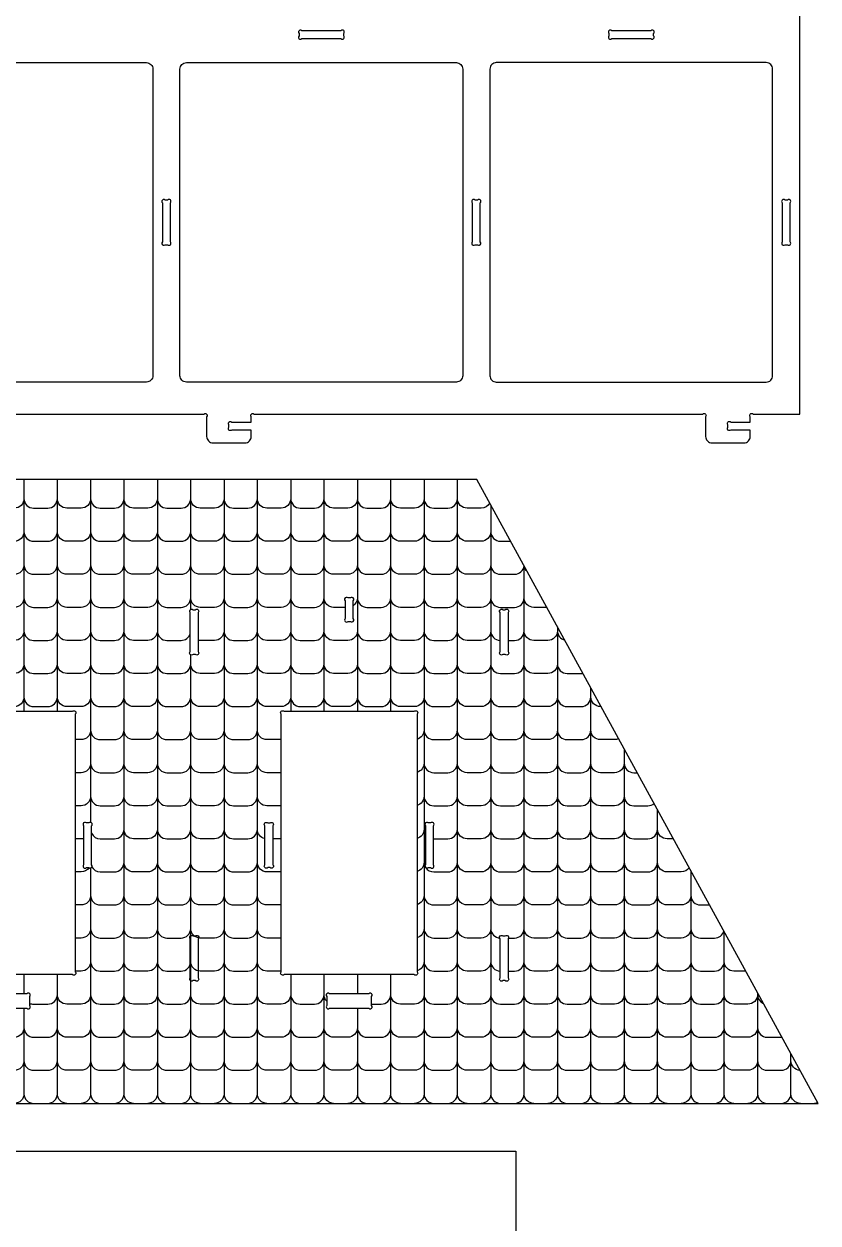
# Model space of a CAD drawing. Extents: x 9576 to 9806, y 1039 to 1165.
# Drawn here: x 9718.76 to 9743.61, y 1083.6 to 1121.13 of the extents above; entities that cross this region are included whole.
import ezdxf

# ---------------------------------------------------------------- set-up
doc = ezdxf.new("R2010")
doc.units = 0
doc.header["$MEASUREMENT"] = 0
doc.layers.add('LAYER_1', color=18, linetype='CONTINUOUS')

msp = doc.modelspace()

# ---------------------------------------------------------------- linework, layer by layer
at = {"layer": 'LAYER_1'}
for points in [[(9710.345, 1108.922), (9724.385, 1108.922, -1), (9724.473, 1108.834), (9724.473, 1108.222, 0.414214), (9724.673, 1108.022), (9725.673, 1108.022, 0.414214), (9725.873, 1108.222), (9725.873, 1108.422), (9725.262, 1108.422, -1), (9725.173, 1108.511), (9725.173, 1108.584, -1), (9725.262, 1108.672), (9725.873, 1108.672), (9725.873, 1108.834, -1), (9725.962, 1108.922), (9740.001, 1108.922, -1), (9740.09, 1108.834), (9740.09, 1108.222, 0.414214), (9740.29, 1108.022), (9741.29, 1108.022, 0.414214), (9741.49, 1108.222), (9741.49, 1108.422), (9740.878, 1108.422, -1), (9740.79, 1108.511), (9740.79, 1108.584, -1), (9740.878, 1108.672), (9741.49, 1108.672), (9741.49, 1108.834, -1), (9741.578, 1108.922), (9743.04, 1108.922), (9743.04, 1132.584, -1)], [(9721.588, 1087.347, 0.414214), (9721.888, 1087.647), (9721.888, 1106.871)], [(9722.932, 1106.871), (9722.932, 1087.647, 0.414214), (9723.232, 1087.347)], [(9725.019, 1106.871), (9725.019, 1087.647, 0.414214), (9725.319, 1087.347)], [(9725.762, 1087.347, 0.414214), (9726.062, 1087.647), (9726.062, 1106.871)], [(9731.281, 1106.871), (9731.281, 1087.647, 0.414214), (9731.581, 1087.347)], [(9732.024, 1087.347, 0.414214), (9732.324, 1087.647), (9732.324, 1106.871)], [(9718.757, 1106.277, -0.414214), (9718.457, 1105.977), (9718.013, 1105.977, -0.414214), (9717.713, 1106.277)], [(9718.757, 1106.277, 0.414214), (9719.057, 1105.977), (9719.501, 1105.977, 0.414214), (9719.801, 1106.277)], [(9720.844, 1106.277, -0.414214), (9720.544, 1105.977), (9720.101, 1105.977, -0.414214), (9719.801, 1106.277)], [(9720.844, 1106.277, 0.414214), (9721.144, 1105.977), (9721.588, 1105.977, 0.414214), (9721.888, 1106.277)], [(9722.932, 1106.277, -0.414214), (9722.632, 1105.977), (9722.188, 1105.977, -0.414214), (9721.888, 1106.277)], [(9722.932, 1106.277, 0.414214), (9723.232, 1105.977), (9723.675, 1105.977, 0.414214), (9723.975, 1106.277)], [(9725.019, 1106.277, -0.414214), (9724.719, 1105.977), (9724.275, 1105.977, -0.414214), (9723.975, 1106.277)], [(9725.019, 1106.277, 0.414214), (9725.319, 1105.977), (9725.762, 1105.977, 0.414214), (9726.062, 1106.277)], [(9727.106, 1106.277, -0.414214), (9726.806, 1105.977), (9726.362, 1105.977, -0.414214), (9726.062, 1106.277)], [(9727.106, 1106.277, 0.414214), (9727.406, 1105.977), (9727.85, 1105.977, 0.414214), (9728.15, 1106.277)], [(9729.193, 1106.277, -0.414214), (9728.893, 1105.977), (9728.45, 1105.977, -0.414214), (9728.15, 1106.277)], [(9729.193, 1106.277, 0.414214), (9729.493, 1105.977), (9729.937, 1105.977, 0.414214), (9730.237, 1106.277)], [(9731.281, 1106.277, -0.414214), (9730.981, 1105.977), (9730.537, 1105.977, -0.414214), (9730.237, 1106.277)], [(9731.281, 1106.277, 0.414214), (9731.581, 1105.977), (9732.024, 1105.977, 0.414214), (9732.324, 1106.277)], [(9733.334, 1106.139, -0.279406), (9733.068, 1105.977), (9732.624, 1105.977, -0.414214), (9732.324, 1106.277)], [(9733.368, 1106.076), (9733.368, 1087.647, 0.414214), (9733.668, 1087.347)], [(9718.757, 1105.242, -0.414214), (9718.457, 1104.942), (9718.013, 1104.942, -0.414214), (9717.713, 1105.242)], [(9718.757, 1105.242, 0.414214), (9719.057, 1104.942), (9719.501, 1104.942, 0.414214), (9719.801, 1105.242)], [(9720.844, 1105.242, -0.414214), (9720.544, 1104.942), (9720.101, 1104.942, -0.414214), (9719.801, 1105.242)], [(9720.844, 1105.242, 0.414214), (9721.144, 1104.942), (9721.588, 1104.942, 0.414214), (9721.888, 1105.242)], [(9722.932, 1105.242, -0.414214), (9722.632, 1104.942), (9722.188, 1104.942, -0.414214), (9721.888, 1105.242)], [(9722.932, 1105.242, 0.414214), (9723.232, 1104.942), (9723.675, 1104.942, 0.414214), (9723.975, 1105.242)], [(9725.019, 1105.242, -0.414214), (9724.719, 1104.942), (9724.275, 1104.942, -0.414214), (9723.975, 1105.242)], [(9725.019, 1105.242, 0.414214), (9725.319, 1104.942), (9725.762, 1104.942, 0.414214), (9726.062, 1105.242)], [(9727.106, 1105.242, -0.414214), (9726.806, 1104.942), (9726.362, 1104.942, -0.414214), (9726.062, 1105.242)], [(9727.106, 1105.242, 0.414214), (9727.406, 1104.942), (9727.85, 1104.942, 0.414214), (9728.15, 1105.242)], [(9729.193, 1105.242, -0.414214), (9728.893, 1104.942), (9728.45, 1104.942, -0.414214), (9728.15, 1105.242)], [(9729.193, 1105.242, 0.414214), (9729.493, 1104.942), (9729.937, 1104.942, 0.414214), (9730.237, 1105.242)], [(9731.281, 1105.242, -0.414214), (9730.981, 1104.942), (9730.537, 1104.942, -0.414214), (9730.237, 1105.242)], [(9731.281, 1105.242, 0.414214), (9731.581, 1104.942), (9732.024, 1104.942, 0.414214), (9732.324, 1105.242)], [(9733.368, 1105.242, -0.414214), (9733.068, 1104.942), (9732.624, 1104.942, -0.414214), (9732.324, 1105.242)], [(9733.368, 1105.242, 0.414214), (9733.668, 1104.942), (9733.988, 1104.942)], [(9718.757, 1104.207, -0.414214), (9718.457, 1103.907), (9718.013, 1103.907, -0.414214), (9717.713, 1104.207)], [(9718.757, 1104.207, 0.414214), (9719.057, 1103.907), (9719.501, 1103.907, 0.414214), (9719.801, 1104.207)], [(9720.844, 1104.207, -0.414214), (9720.544, 1103.907), (9720.101, 1103.907, -0.414214), (9719.801, 1104.207)], [(9720.844, 1104.207, 0.414214), (9721.144, 1103.907), (9721.588, 1103.907, 0.414214), (9721.888, 1104.207)], [(9722.932, 1104.207, -0.414214), (9722.632, 1103.907), (9722.188, 1103.907, -0.414214), (9721.888, 1104.207)], [(9722.932, 1104.207, 0.414214), (9723.232, 1103.907), (9723.675, 1103.907, 0.414214), (9723.975, 1104.207)], [(9725.019, 1104.207, -0.414214), (9724.719, 1103.907), (9724.275, 1103.907, -0.414214), (9723.975, 1104.207)], [(9725.019, 1104.207, 0.414214), (9725.319, 1103.907), (9725.762, 1103.907, 0.414214), (9726.062, 1104.207)], [(9727.106, 1104.207, -0.414214), (9726.806, 1103.907), (9726.362, 1103.907, -0.414214), (9726.062, 1104.207)], [(9727.106, 1104.207, 0.414214), (9727.406, 1103.907), (9727.85, 1103.907, 0.414214), (9728.15, 1104.207)], [(9729.193, 1104.207, -0.414214), (9728.893, 1103.907), (9728.45, 1103.907, -0.414214), (9728.15, 1104.207)], [(9729.193, 1104.207, 0.414214), (9729.493, 1103.907), (9729.937, 1103.907, 0.414214), (9730.237, 1104.207)], [(9731.281, 1104.207, -0.414214), (9730.981, 1103.907), (9730.537, 1103.907, -0.414214), (9730.237, 1104.207)], [(9731.281, 1104.207, 0.414214), (9731.581, 1103.907), (9732.024, 1103.907, 0.414214), (9732.324, 1104.207)], [(9733.368, 1104.207, -0.414214), (9733.068, 1103.907), (9732.624, 1103.907, -0.414214), (9732.324, 1104.207)], [(9733.368, 1104.207, 0.414214), (9733.668, 1103.907), (9734.112, 1103.907, 0.379798), (9734.41, 1104.172)], [(9734.112, 1087.347, 0.414214), (9734.412, 1087.647), (9734.412, 1104.168)], [(9734.513, 1103.983, -0.175116), (9734.415, 1104.162)], [(9718.757, 1103.172, -0.414214), (9718.457, 1102.872), (9718.36, 1102.872)], [(9718.757, 1103.172, 0.414214), (9719.057, 1102.872), (9719.501, 1102.872, 0.414214), (9719.801, 1103.172)], [(9720.844, 1103.172, -0.414214), (9720.544, 1102.872), (9720.101, 1102.872, -0.414214), (9719.801, 1103.172)], [(9720.844, 1103.172, 0.414214), (9721.144, 1102.872), (9721.588, 1102.872, 0.414214), (9721.888, 1103.172)], [(9722.932, 1103.172, -0.414214), (9722.632, 1102.872), (9722.188, 1102.872, -0.414214), (9721.888, 1103.172)], [(9722.932, 1103.172, 0.414214), (9723.232, 1102.872), (9723.675, 1102.872, 0.414214), (9723.975, 1103.172)], [(9725.019, 1103.172, -0.414214), (9724.719, 1102.872), (9724.275, 1102.872, -0.414214), (9723.975, 1103.172)], [(9725.019, 1103.172, 0.414214), (9725.319, 1102.872), (9725.762, 1102.872, 0.414214), (9726.062, 1103.172)], [(9727.106, 1103.172, -0.414214), (9726.806, 1102.872), (9726.362, 1102.872, -0.414214), (9726.062, 1103.172)], [(9727.106, 1103.172, 0.414214), (9727.406, 1102.872), (9727.85, 1102.872, 0.414214), (9728.15, 1103.172)], [(9728.81, 1102.872), (9728.45, 1102.872, -0.414214), (9728.15, 1103.172)], [(9729.193, 1103.172, -0.250445), (9729.06, 1102.923)], [(9729.193, 1103.172, 0.414214), (9729.493, 1102.872), (9729.937, 1102.872, 0.414214), (9730.237, 1103.172)], [(9731.281, 1103.172, -0.414214), (9730.981, 1102.872), (9730.537, 1102.872, -0.414214), (9730.237, 1103.172)], [(9731.281, 1103.172, 0.414214), (9731.581, 1102.872), (9732.024, 1102.872, 0.414214), (9732.324, 1103.172)], [(9733.368, 1103.172, -0.414214), (9733.068, 1102.872), (9732.624, 1102.872, -0.414214), (9732.324, 1103.172)], [(9733.368, 1103.172, 0.414214), (9733.668, 1102.872), (9734.112, 1102.872, 0.414214), (9734.412, 1103.172)], [(9735.12, 1102.872), (9734.712, 1102.872, -0.414214), (9734.412, 1103.172)], [(9735.455, 1102.26), (9735.455, 1087.647, 0.414214), (9735.755, 1087.347)], [(9718.757, 1102.137, -0.414214), (9718.457, 1101.837), (9718.013, 1101.837, -0.414214), (9717.713, 1102.137)], [(9718.757, 1102.137, 0.414214), (9719.057, 1101.837), (9719.501, 1101.837, 0.414214), (9719.801, 1102.137)], [(9720.844, 1102.137, -0.414214), (9720.544, 1101.837), (9720.101, 1101.837, -0.414214), (9719.801, 1102.137)], [(9720.844, 1102.137, 0.414214), (9721.144, 1101.837), (9721.588, 1101.837, 0.414214), (9721.888, 1102.137)], [(9722.932, 1102.137, -0.414214), (9722.632, 1101.837), (9722.188, 1101.837, -0.414214), (9721.888, 1102.137)], [(9722.932, 1102.137, 0.414214), (9723.232, 1101.837), (9723.675, 1101.837, 0.323813), (9723.96, 1102.044)], [(9725.019, 1102.137, -0.414214), (9724.719, 1101.837), (9724.275, 1101.837, -0.054702), (9724.21, 1101.845)], [(9725.019, 1102.137, 0.414214), (9725.319, 1101.837), (9725.762, 1101.837, 0.414214), (9726.062, 1102.137)], [(9727.106, 1102.137, -0.414214), (9726.806, 1101.837), (9726.362, 1101.837, -0.414214), (9726.062, 1102.137)], [(9727.106, 1102.137, 0.414214), (9727.406, 1101.837), (9727.85, 1101.837, 0.414214), (9728.15, 1102.137)], [(9729.193, 1102.137, -0.414214), (9728.893, 1101.837), (9728.45, 1101.837, -0.414214), (9728.15, 1102.137)], [(9729.193, 1102.137, 0.414214), (9729.493, 1101.837), (9729.937, 1101.837, 0.414214), (9730.237, 1102.137)], [(9731.281, 1102.137, -0.414214), (9730.981, 1101.837), (9730.537, 1101.837, -0.414214), (9730.237, 1102.137)], [(9731.281, 1102.137, 0.414214), (9731.581, 1101.837), (9732.024, 1101.837, 0.414214), (9732.324, 1102.137)], [(9733.368, 1102.137, -0.414214), (9733.068, 1101.837), (9732.624, 1101.837, -0.414214), (9732.324, 1102.137)], [(9733.368, 1102.137, 0.406544), (9733.66, 1101.838)], [(9733.91, 1101.837), (9734.112, 1101.837, 0.414214), (9734.412, 1102.137)], [(9735.455, 1102.137, -0.414214), (9735.155, 1101.837), (9734.712, 1101.837, -0.414214), (9734.412, 1102.137)], [(9735.455, 1102.137, 0.342693), (9735.681, 1101.847)], [(9718.757, 1101.102, -0.414214), (9718.457, 1100.802), (9718.013, 1100.802, -0.414214), (9717.713, 1101.102)], [(9718.757, 1101.102, 0.414214), (9719.057, 1100.802), (9719.501, 1100.802, 0.414214), (9719.801, 1101.102)], [(9720.844, 1101.102, -0.414214), (9720.544, 1100.802), (9720.101, 1100.802, -0.414214), (9719.801, 1101.102)], [(9720.844, 1101.102, 0.414214), (9721.144, 1100.802), (9721.588, 1100.802, 0.414214), (9721.888, 1101.102)], [(9722.932, 1101.102, -0.414214), (9722.632, 1100.802), (9722.188, 1100.802, -0.414214), (9721.888, 1101.102)], [(9722.932, 1101.102, 0.414214), (9723.232, 1100.802), (9723.675, 1100.802, 0.414214), (9723.975, 1101.102)], [(9724.275, 1087.347, -0.414214), (9723.975, 1087.647), (9723.975, 1101.398)], [(9725.019, 1101.102, -0.414214), (9724.719, 1100.802), (9724.275, 1100.802, -0.414214), (9723.975, 1101.102)], [(9725.019, 1101.102, 0.414214), (9725.319, 1100.802), (9725.762, 1100.802, 0.414214), (9726.062, 1101.102)], [(9727.106, 1101.102, -0.414214), (9726.806, 1100.802), (9726.362, 1100.802, -0.414214), (9726.062, 1101.102)], [(9727.106, 1101.102, 0.414214), (9727.406, 1100.802), (9727.85, 1100.802, 0.414214), (9728.15, 1101.102)], [(9729.193, 1101.102, -0.414214), (9728.893, 1100.802), (9728.45, 1100.802, -0.414214), (9728.15, 1101.102)], [(9729.193, 1101.102, 0.414214), (9729.493, 1100.802), (9729.937, 1100.802, 0.414214), (9730.237, 1101.102)], [(9731.281, 1101.102, -0.414214), (9730.981, 1100.802), (9730.537, 1100.802, -0.414214), (9730.237, 1101.102)], [(9731.281, 1101.102, 0.414214), (9731.581, 1100.802), (9732.024, 1100.802, 0.414214), (9732.324, 1101.102)], [(9733.368, 1101.102, -0.414214), (9733.068, 1100.802), (9732.624, 1100.802, -0.414214), (9732.324, 1101.102)], [(9733.368, 1101.102, 0.414214), (9733.668, 1100.802), (9734.112, 1100.802, 0.414214), (9734.412, 1101.102)], [(9735.455, 1101.102, -0.414214), (9735.155, 1100.802), (9734.712, 1100.802, -0.414214), (9734.412, 1101.102)], [(9735.455, 1101.102, 0.414214), (9735.755, 1100.802), (9736.199, 1100.802, 0.042575), (9736.25, 1100.807)], [(9736.799, 1087.347, -0.414214), (9736.499, 1087.647), (9736.499, 1100.351)], [(9718.757, 1100.067, -0.414214), (9718.457, 1099.767), (9718.013, 1099.767, -0.414214), (9717.713, 1100.067)], [(9718.757, 1100.067, 0.414214), (9719.057, 1099.767), (9719.501, 1099.767, 0.414214), (9719.801, 1100.067)], [(9720.844, 1100.067, -0.414214), (9720.544, 1099.767), (9720.101, 1099.767, -0.414214), (9719.801, 1100.067)], [(9720.844, 1100.067, 0.414214), (9721.144, 1099.767), (9721.588, 1099.767, 0.414214), (9721.888, 1100.067)], [(9722.932, 1100.067, -0.414214), (9722.632, 1099.767), (9722.188, 1099.767, -0.414214), (9721.888, 1100.067)], [(9722.932, 1100.067, 0.414214), (9723.232, 1099.767), (9723.675, 1099.767, 0.414214), (9723.975, 1100.067)], [(9725.019, 1100.067, -0.414214), (9724.719, 1099.767), (9724.275, 1099.767, -0.414214), (9723.975, 1100.067)], [(9725.019, 1100.067, 0.414214), (9725.319, 1099.767), (9725.762, 1099.767, 0.414214), (9726.062, 1100.067)], [(9727.106, 1100.067, -0.414214), (9726.806, 1099.767), (9726.362, 1099.767, -0.414214), (9726.062, 1100.067)], [(9727.106, 1100.067, 0.414214), (9727.406, 1099.767), (9727.85, 1099.767, 0.414214), (9728.15, 1100.067)], [(9729.193, 1100.067, -0.414214), (9728.893, 1099.767), (9728.45, 1099.767, -0.414214), (9728.15, 1100.067)], [(9729.193, 1100.067, 0.414214), (9729.493, 1099.767), (9729.937, 1099.767, 0.414214), (9730.237, 1100.067)], [(9731.281, 1100.067, -0.414214), (9730.981, 1099.767), (9730.537, 1099.767, -0.414214), (9730.237, 1100.067)], [(9731.281, 1100.067, 0.414214), (9731.581, 1099.767), (9732.024, 1099.767, 0.414214), (9732.324, 1100.067)], [(9733.368, 1100.067, -0.414214), (9733.068, 1099.767), (9732.624, 1099.767, -0.414214), (9732.324, 1100.067)], [(9733.368, 1100.067, 0.414214), (9733.668, 1099.767), (9734.112, 1099.767, 0.414214), (9734.412, 1100.067)], [(9735.455, 1100.067, -0.414214), (9735.155, 1099.767), (9734.712, 1099.767, -0.414214), (9734.412, 1100.067)], [(9735.455, 1100.067, 0.414214), (9735.755, 1099.767), (9736.199, 1099.767, 0.414214), (9736.499, 1100.067)], [(9736.818, 1099.767), (9736.799, 1099.767, -0.414214), (9736.499, 1100.067)], [(9720.844, 1099.032, -0.414214), (9720.544, 1098.732), (9720.363, 1098.732)], [(9720.844, 1099.032, 0.414214), (9721.144, 1098.732), (9721.588, 1098.732, 0.414214), (9721.888, 1099.032)], [(9722.932, 1099.032, -0.414214), (9722.632, 1098.732), (9722.188, 1098.732, -0.414214), (9721.888, 1099.032)], [(9722.932, 1099.032, 0.414214), (9723.232, 1098.732), (9723.675, 1098.732, 0.414214), (9723.975, 1099.032)], [(9725.019, 1099.032, -0.414214), (9724.719, 1098.732), (9724.275, 1098.732, -0.414214), (9723.975, 1099.032)], [(9725.019, 1099.032, 0.414214), (9725.319, 1098.732), (9725.762, 1098.732, 0.414214), (9726.062, 1099.032)], [(9726.808, 1098.732, -0.001323), (9726.806, 1098.732), (9726.362, 1098.732, -0.414214), (9726.062, 1099.032)], [(9731.281, 1099.032, -0.335422), (9731.063, 1098.744)], [(9731.281, 1099.032, 0.414214), (9731.581, 1098.732), (9732.024, 1098.732, 0.414214), (9732.324, 1099.032)], [(9733.368, 1099.032, -0.414214), (9733.068, 1098.732), (9732.624, 1098.732, -0.414214), (9732.324, 1099.032)], [(9733.368, 1099.032, 0.414214), (9733.668, 1098.732), (9734.112, 1098.732, 0.414214), (9734.412, 1099.032)], [(9735.455, 1099.032, -0.414214), (9735.155, 1098.732), (9734.712, 1098.732, -0.414214), (9734.412, 1099.032)], [(9735.455, 1099.032, 0.414214), (9735.755, 1098.732), (9736.199, 1098.732, 0.414214), (9736.499, 1099.032)], [(9737.369, 1098.76, -0.109058), (9737.243, 1098.732), (9736.799, 1098.732, -0.414214), (9736.499, 1099.032)], [(9737.543, 1098.443), (9737.543, 1087.647, 0.414214), (9737.843, 1087.347)], [(9720.844, 1097.997, -0.414214), (9720.544, 1097.697), (9720.363, 1097.697)], [(9720.844, 1097.997, 0.414214), (9721.144, 1097.697), (9721.588, 1097.697, 0.414214), (9721.888, 1097.997)], [(9722.932, 1097.997, -0.414214), (9722.632, 1097.697), (9722.188, 1097.697, -0.414214), (9721.888, 1097.997)], [(9722.932, 1097.997, 0.414214), (9723.232, 1097.697), (9723.675, 1097.697, 0.414214), (9723.975, 1097.997)], [(9725.019, 1097.997, -0.414214), (9724.719, 1097.697), (9724.275, 1097.697, -0.414214), (9723.975, 1097.997)], [(9725.019, 1097.997, 0.414214), (9725.319, 1097.697), (9725.762, 1097.697, 0.414214), (9726.062, 1097.997)], [(9726.808, 1097.697, -0.001323), (9726.806, 1097.697), (9726.362, 1097.697, -0.414214), (9726.062, 1097.997)], [(9731.281, 1097.997, -0.335422), (9731.063, 1097.709)], [(9731.281, 1097.997, 0.414214), (9731.581, 1097.697), (9732.024, 1097.697, 0.414214), (9732.324, 1097.997)], [(9733.368, 1097.997, -0.414214), (9733.068, 1097.697), (9732.624, 1097.697, -0.414214), (9732.324, 1097.997)], [(9733.368, 1097.997, 0.414214), (9733.668, 1097.697), (9734.112, 1097.697, 0.414214), (9734.412, 1097.997)], [(9735.455, 1097.997, -0.414214), (9735.155, 1097.697), (9734.712, 1097.697, -0.414214), (9734.412, 1097.997)], [(9735.455, 1097.997, 0.414214), (9735.755, 1097.697), (9736.199, 1097.697, 0.414214), (9736.499, 1097.997)], [(9737.543, 1097.997, -0.414214), (9737.243, 1097.697), (9736.799, 1097.697, -0.414214), (9736.499, 1097.997)], [(9737.543, 1097.997, 0.414214), (9737.843, 1097.697), (9737.95, 1097.697)], [(9720.844, 1096.962, -0.414214), (9720.544, 1096.662), (9720.363, 1096.662)], [(9720.844, 1096.962, 0.414214), (9721.144, 1096.662), (9721.588, 1096.662, 0.414214), (9721.888, 1096.962)], [(9722.932, 1096.962, -0.414214), (9722.632, 1096.662), (9722.188, 1096.662, -0.414214), (9721.888, 1096.962)], [(9722.932, 1096.962, 0.414214), (9723.232, 1096.662), (9723.675, 1096.662, 0.414214), (9723.975, 1096.962)], [(9725.019, 1096.962, -0.414214), (9724.719, 1096.662), (9724.275, 1096.662, -0.414214), (9723.975, 1096.962)], [(9725.019, 1096.962, 0.414214), (9725.319, 1096.662), (9725.762, 1096.662, 0.414214), (9726.062, 1096.962)], [(9726.808, 1096.662, -0.001323), (9726.806, 1096.662), (9726.362, 1096.662, -0.414214), (9726.062, 1096.962)], [(9731.281, 1096.962, -0.335422), (9731.063, 1096.674)], [(9731.281, 1096.962, 0.414214), (9731.581, 1096.662), (9732.024, 1096.662, 0.414214), (9732.324, 1096.962)], [(9733.368, 1096.962, -0.414214), (9733.068, 1096.662), (9732.624, 1096.662, -0.414214), (9732.324, 1096.962)], [(9733.368, 1096.962, 0.414214), (9733.668, 1096.662), (9734.112, 1096.662, 0.414214), (9734.412, 1096.962)], [(9735.455, 1096.962, -0.414214), (9735.155, 1096.662), (9734.712, 1096.662, -0.414214), (9734.412, 1096.962)], [(9735.455, 1096.962, 0.414214), (9735.755, 1096.662), (9736.199, 1096.662, 0.414214), (9736.499, 1096.962)], [(9737.543, 1096.962, -0.414214), (9737.243, 1096.662), (9736.799, 1096.662, -0.414214), (9736.499, 1096.962)], [(9737.543, 1096.962, 0.414214), (9737.843, 1096.662), (9738.286, 1096.662, 0.175306), (9738.478, 1096.732)], [(9738.886, 1087.347, -0.414214), (9738.586, 1087.647), (9738.586, 1096.534)], [(9720.873, 1095.8, 0.291063), (9721.144, 1095.627), (9721.588, 1095.627, 0.414214), (9721.888, 1095.927)], [(9722.932, 1095.927, -0.414214), (9722.632, 1095.627), (9722.188, 1095.627, -0.414214), (9721.888, 1095.927)], [(9722.932, 1095.927, 0.414214), (9723.232, 1095.627), (9723.675, 1095.627, 0.414214), (9723.975, 1095.927)], [(9725.019, 1095.927, -0.414214), (9724.719, 1095.627), (9724.275, 1095.627, -0.414214), (9723.975, 1095.927)], [(9725.019, 1095.927, 0.414214), (9725.319, 1095.627), (9725.762, 1095.627, 0.414214), (9726.062, 1095.927)], [(9726.298, 1095.635, -0.351824), (9726.062, 1095.927)], [(9731.281, 1095.927, -0.335422), (9731.063, 1095.639)], [(9731.281, 1095.927, 0.13441), (9731.323, 1095.775)], [(9731.573, 1095.628, 0.006806), (9731.581, 1095.627), (9732.024, 1095.627, 0.414214), (9732.324, 1095.927)], [(9733.368, 1095.927, -0.414214), (9733.068, 1095.627), (9732.624, 1095.627, -0.414214), (9732.324, 1095.927)], [(9733.368, 1095.927, 0.414214), (9733.668, 1095.627), (9734.112, 1095.627, 0.414214), (9734.412, 1095.927)], [(9735.455, 1095.927, -0.414214), (9735.155, 1095.627), (9734.712, 1095.627, -0.414214), (9734.412, 1095.927)], [(9735.455, 1095.927, 0.414214), (9735.755, 1095.627), (9736.199, 1095.627, 0.414214), (9736.499, 1095.927)], [(9737.543, 1095.927, -0.414214), (9737.243, 1095.627), (9736.799, 1095.627, -0.414214), (9736.499, 1095.927)], [(9737.543, 1095.927, 0.414214), (9737.843, 1095.627), (9738.286, 1095.627, 0.414214), (9738.586, 1095.927)], [(9739.082, 1095.627), (9738.886, 1095.627, -0.414214), (9738.586, 1095.927)], [(9720.623, 1095.638, -0.06611), (9720.544, 1095.627), (9720.363, 1095.627)], [(9726.808, 1095.627, -0.001323), (9726.806, 1095.627), (9726.548, 1095.627)], [(9720.793, 1094.725, -0.249808), (9720.544, 1094.592), (9720.363, 1094.592)], [(9720.844, 1094.725), (9720.844, 1087.647, 0.414214), (9721.144, 1087.347)], [(9720.873, 1094.765, 0.291063), (9721.144, 1094.592), (9721.588, 1094.592, 0.414214), (9721.888, 1094.892)], [(9722.932, 1094.892, -0.414214), (9722.632, 1094.592), (9722.188, 1094.592, -0.414214), (9721.888, 1094.892)], [(9722.932, 1094.892, 0.414214), (9723.232, 1094.592), (9723.675, 1094.592, 0.414214), (9723.975, 1094.892)], [(9725.019, 1094.892, -0.414214), (9724.719, 1094.592), (9724.275, 1094.592, -0.414214), (9723.975, 1094.892)], [(9725.019, 1094.892, 0.414214), (9725.319, 1094.592), (9725.762, 1094.592, 0.414214), (9726.062, 1094.892)], [(9726.808, 1094.592, -0.001323), (9726.806, 1094.592), (9726.362, 1094.592, -0.414214), (9726.062, 1094.892)], [(9731.281, 1094.892, -0.335422), (9731.063, 1094.604)], [(9731.281, 1094.892, 0.13441), (9731.323, 1094.74)], [(9731.332, 1094.725, 0.249808), (9731.581, 1094.592), (9732.024, 1094.592, 0.414214), (9732.324, 1094.892)], [(9733.368, 1094.892, -0.414214), (9733.068, 1094.592), (9732.624, 1094.592, -0.414214), (9732.324, 1094.892)], [(9733.368, 1094.892, 0.414214), (9733.668, 1094.592), (9734.112, 1094.592, 0.414214), (9734.412, 1094.892)], [(9735.455, 1094.892, -0.414214), (9735.155, 1094.592), (9734.712, 1094.592, -0.414214), (9734.412, 1094.892)], [(9735.455, 1094.892, 0.414214), (9735.755, 1094.592), (9736.199, 1094.592, 0.414214), (9736.499, 1094.892)], [(9737.543, 1094.892, -0.414214), (9737.243, 1094.592), (9736.799, 1094.592, -0.414214), (9736.499, 1094.892)], [(9737.543, 1094.892, 0.414214), (9737.843, 1094.592), (9738.286, 1094.592, 0.414214), (9738.586, 1094.892)], [(9739.577, 1094.722, -0.2469), (9739.33, 1094.592), (9738.886, 1094.592, -0.414214), (9738.586, 1094.892)], [(9739.63, 1094.626), (9739.63, 1087.647, 0.414214), (9739.93, 1087.347)], [(9720.844, 1093.857, -0.414214), (9720.544, 1093.557), (9720.363, 1093.557)], [(9720.844, 1093.857, 0.414214), (9721.144, 1093.557), (9721.588, 1093.557, 0.414214), (9721.888, 1093.857)], [(9722.932, 1093.857, -0.414214), (9722.632, 1093.557), (9722.188, 1093.557, -0.414214), (9721.888, 1093.857)], [(9722.932, 1093.857, 0.414214), (9723.232, 1093.557), (9723.675, 1093.557, 0.414214), (9723.975, 1093.857)], [(9725.019, 1093.857, -0.414214), (9724.719, 1093.557), (9724.275, 1093.557, -0.414214), (9723.975, 1093.857)], [(9725.019, 1093.857, 0.414214), (9725.319, 1093.557), (9725.762, 1093.557, 0.414214), (9726.062, 1093.857)], [(9726.808, 1093.557, -0.001323), (9726.806, 1093.557), (9726.362, 1093.557, -0.414214), (9726.062, 1093.857)], [(9731.281, 1093.857, -0.335422), (9731.063, 1093.569)], [(9731.281, 1093.857, 0.414214), (9731.581, 1093.557), (9732.024, 1093.557, 0.414214), (9732.324, 1093.857)], [(9733.368, 1093.857, -0.414214), (9733.068, 1093.557), (9732.624, 1093.557, -0.414214), (9732.324, 1093.857)], [(9733.368, 1093.857, 0.414214), (9733.668, 1093.557), (9734.112, 1093.557, 0.414214), (9734.412, 1093.857)], [(9735.455, 1093.857, -0.414214), (9735.155, 1093.557), (9734.712, 1093.557, -0.414214), (9734.412, 1093.857)], [(9735.455, 1093.857, 0.414214), (9735.755, 1093.557), (9736.199, 1093.557, 0.414214), (9736.499, 1093.857)], [(9737.543, 1093.857, -0.414214), (9737.243, 1093.557), (9736.799, 1093.557, -0.414214), (9736.499, 1093.857)], [(9737.543, 1093.857, 0.414214), (9737.843, 1093.557), (9738.286, 1093.557, 0.414214), (9738.586, 1093.857)], [(9739.63, 1093.857, -0.414214), (9739.33, 1093.557), (9738.886, 1093.557, -0.414214), (9738.586, 1093.857)], [(9739.63, 1093.857, 0.414214), (9739.93, 1093.557), (9740.214, 1093.557)], [(9720.844, 1092.822, -0.414214), (9720.544, 1092.522), (9720.363, 1092.522)], [(9720.844, 1092.822, 0.414214), (9721.144, 1092.522), (9721.588, 1092.522, 0.414214), (9721.888, 1092.822)], [(9722.932, 1092.822, -0.414214), (9722.632, 1092.522), (9722.188, 1092.522, -0.414214), (9721.888, 1092.822)], [(9722.932, 1092.822, 0.414214), (9723.232, 1092.522), (9723.675, 1092.522, 0.414214), (9723.975, 1092.822)], [(9725.019, 1092.822, -0.414214), (9724.719, 1092.522), (9724.275, 1092.522, -0.414214), (9723.975, 1092.822)], [(9725.019, 1092.822, 0.414214), (9725.319, 1092.522), (9725.762, 1092.522, 0.414214), (9726.062, 1092.822)], [(9726.808, 1092.522, -0.001323), (9726.806, 1092.522), (9726.362, 1092.522, -0.414214), (9726.062, 1092.822)], [(9731.281, 1092.822, -0.335422), (9731.063, 1092.534)], [(9731.281, 1092.822, 0.414214), (9731.581, 1092.522), (9732.024, 1092.522, 0.414214), (9732.324, 1092.822)], [(9733.368, 1092.822, -0.414214), (9733.068, 1092.522), (9732.624, 1092.522, -0.414214), (9732.324, 1092.822)], [(9733.368, 1092.822, 0.406544), (9733.66, 1092.523)], [(9733.91, 1092.522), (9734.112, 1092.522, 0.414214), (9734.412, 1092.822)], [(9735.455, 1092.822, -0.414214), (9735.155, 1092.522), (9734.712, 1092.522, -0.414214), (9734.412, 1092.822)], [(9735.455, 1092.822, 0.414214), (9735.755, 1092.522), (9736.199, 1092.522, 0.414214), (9736.499, 1092.822)], [(9737.543, 1092.822, -0.414214), (9737.243, 1092.522), (9736.799, 1092.522, -0.414214), (9736.499, 1092.822)], [(9737.543, 1092.822, 0.414214), (9737.843, 1092.522), (9738.286, 1092.522, 0.414214), (9738.586, 1092.822)], [(9739.63, 1092.822, -0.414214), (9739.33, 1092.522), (9738.886, 1092.522, -0.414214), (9738.586, 1092.822)], [(9739.63, 1092.822, 0.414214), (9739.93, 1092.522), (9740.374, 1092.522, 0.333881), (9740.662, 1092.739)], [(9740.374, 1087.347, 0.414214), (9740.674, 1087.647), (9740.674, 1092.717)], [(9720.844, 1091.787, -0.414214), (9720.544, 1091.487), (9720.363, 1091.487)], [(9720.844, 1091.787, 0.414214), (9721.144, 1091.487), (9721.588, 1091.487, 0.414214), (9721.888, 1091.787)], [(9722.932, 1091.787, -0.414214), (9722.632, 1091.487), (9722.188, 1091.487, -0.414214), (9721.888, 1091.787)], [(9722.932, 1091.787, 0.414214), (9723.232, 1091.487), (9723.675, 1091.487, 0.414214), (9723.975, 1091.787)], [(9725.019, 1091.787, -0.414214), (9724.719, 1091.487), (9724.275, 1091.487, -0.414214), (9723.975, 1091.787)], [(9725.019, 1091.787, 0.414214), (9725.319, 1091.487), (9725.762, 1091.487, 0.414214), (9726.062, 1091.787)], [(9726.808, 1091.487, -0.001323), (9726.806, 1091.487), (9726.362, 1091.487, -0.414214), (9726.062, 1091.787)], [(9731.281, 1091.787, -0.335422), (9731.063, 1091.499)], [(9731.281, 1091.787, 0.414214), (9731.581, 1091.487), (9732.024, 1091.487, 0.414214), (9732.324, 1091.787)], [(9733.368, 1091.787, -0.414214), (9733.068, 1091.487), (9732.624, 1091.487, -0.414214), (9732.324, 1091.787)], [(9733.368, 1091.787, 0.406544), (9733.66, 1091.488)], [(9733.91, 1091.487), (9734.112, 1091.487, 0.414214), (9734.412, 1091.787)], [(9735.455, 1091.787, -0.414214), (9735.155, 1091.487), (9734.712, 1091.487, -0.414214), (9734.412, 1091.787)], [(9735.455, 1091.787, 0.414214), (9735.755, 1091.487), (9736.199, 1091.487, 0.414214), (9736.499, 1091.787)], [(9737.543, 1091.787, -0.414214), (9737.243, 1091.487), (9736.799, 1091.487, -0.414214), (9736.499, 1091.787)], [(9737.543, 1091.787, 0.414214), (9737.843, 1091.487), (9738.286, 1091.487, 0.414214), (9738.586, 1091.787)], [(9739.63, 1091.787, -0.414214), (9739.33, 1091.487), (9738.886, 1091.487, -0.414214), (9738.586, 1091.787)], [(9739.63, 1091.787, 0.414214), (9739.93, 1091.487), (9740.374, 1091.487, 0.414214), (9740.674, 1091.787)], [(9741.346, 1091.487), (9740.974, 1091.487, -0.414214), (9740.674, 1091.787)], [(9719.501, 1087.347, 0.414214), (9719.801, 1087.647), (9719.801, 1091.379)], [(9727.106, 1091.379), (9727.106, 1087.647, -0.414214), (9726.806, 1087.347)], [(9728.45, 1087.347, -0.414214), (9728.15, 1087.647), (9728.15, 1091.379)], [(9730.537, 1087.347, -0.414214), (9730.237, 1087.647), (9730.237, 1091.379)], [(9718.935, 1090.478, 0.104922), (9719.057, 1090.452), (9719.501, 1090.452, 0.414214), (9719.801, 1090.752)], [(9720.844, 1090.752, -0.414214), (9720.544, 1090.452), (9720.101, 1090.452, -0.414214), (9719.801, 1090.752)], [(9720.844, 1090.752, 0.414214), (9721.144, 1090.452), (9721.588, 1090.452, 0.414214), (9721.888, 1090.752)], [(9722.932, 1090.752, -0.414214), (9722.632, 1090.452), (9722.188, 1090.452, -0.414214), (9721.888, 1090.752)], [(9722.932, 1090.752, 0.414214), (9723.232, 1090.452), (9723.675, 1090.452, 0.414214), (9723.975, 1090.752)], [(9725.019, 1090.752, -0.414214), (9724.719, 1090.452), (9724.275, 1090.452, -0.414214), (9723.975, 1090.752)], [(9725.019, 1090.752, 0.414214), (9725.319, 1090.452), (9725.762, 1090.452, 0.414214), (9726.062, 1090.752)], [(9727.106, 1090.752, -0.414214), (9726.806, 1090.452), (9726.362, 1090.452, -0.414214), (9726.062, 1090.752)], [(9727.106, 1090.752, 0.414214), (9727.406, 1090.452), (9727.85, 1090.452, 0.414214), (9728.15, 1090.752)], [(9728.235, 1090.543, -0.195819), (9728.15, 1090.752)], [(9729.635, 1090.452), (9729.937, 1090.452, 0.414214), (9730.237, 1090.752)], [(9731.281, 1090.752, -0.414214), (9730.981, 1090.452), (9730.537, 1090.452, -0.414214), (9730.237, 1090.752)], [(9731.281, 1090.752, 0.414214), (9731.581, 1090.452), (9732.024, 1090.452, 0.414214), (9732.324, 1090.752)], [(9733.368, 1090.752, -0.414214), (9733.068, 1090.452), (9732.624, 1090.452, -0.414214), (9732.324, 1090.752)], [(9733.368, 1090.752, 0.414214), (9733.668, 1090.452), (9734.112, 1090.452, 0.414214), (9734.412, 1090.752)], [(9735.455, 1090.752, -0.414214), (9735.155, 1090.452), (9734.712, 1090.452, -0.414214), (9734.412, 1090.752)], [(9735.455, 1090.752, 0.414214), (9735.755, 1090.452), (9736.199, 1090.452, 0.414214), (9736.499, 1090.752)], [(9737.543, 1090.752, -0.414214), (9737.243, 1090.452), (9736.799, 1090.452, -0.414214), (9736.499, 1090.752)], [(9737.543, 1090.752, 0.414214), (9737.843, 1090.452), (9738.286, 1090.452, 0.414214), (9738.586, 1090.752)], [(9739.63, 1090.752, -0.414214), (9739.33, 1090.452), (9738.886, 1090.452, -0.414214), (9738.586, 1090.752)], [(9739.63, 1090.752, 0.414214), (9739.93, 1090.452), (9740.374, 1090.452, 0.414214), (9740.674, 1090.752)], [(9741.717, 1090.752, -0.414214), (9741.417, 1090.452), (9740.974, 1090.452, -0.414214), (9740.674, 1090.752)], [(9741.717, 1090.809), (9741.717, 1087.647, -0.414214), (9741.417, 1087.347)], [(9741.717, 1090.752, 0.299842), (9741.899, 1090.477)], [(9718.757, 1090.323), (9718.757, 1087.647, -0.414214), (9718.457, 1087.347)], [(9729.193, 1090.323), (9729.193, 1087.647, -0.414214), (9728.893, 1087.347)], [(9718.757, 1089.717, -0.414214), (9718.457, 1089.417), (9718.013, 1089.417, -0.414214), (9717.713, 1089.717)], [(9718.757, 1089.717, 0.414214), (9719.057, 1089.417), (9719.501, 1089.417, 0.414214), (9719.801, 1089.717)], [(9720.844, 1089.717, -0.414214), (9720.544, 1089.417), (9720.101, 1089.417, -0.414214), (9719.801, 1089.717)], [(9720.844, 1089.717, 0.414214), (9721.144, 1089.417), (9721.588, 1089.417, 0.414214), (9721.888, 1089.717)], [(9722.932, 1089.717, -0.414214), (9722.632, 1089.417), (9722.188, 1089.417, -0.414214), (9721.888, 1089.717)], [(9722.932, 1089.717, 0.414214), (9723.232, 1089.417), (9723.675, 1089.417, 0.414214), (9723.975, 1089.717)], [(9725.019, 1089.717, -0.414214), (9724.719, 1089.417), (9724.275, 1089.417, -0.414214), (9723.975, 1089.717)], [(9725.019, 1089.717, 0.414214), (9725.319, 1089.417), (9725.762, 1089.417, 0.414214), (9726.062, 1089.717)], [(9727.106, 1089.717, -0.414214), (9726.806, 1089.417), (9726.362, 1089.417, -0.414214), (9726.062, 1089.717)], [(9727.106, 1089.717, 0.414214), (9727.406, 1089.417), (9727.85, 1089.417, 0.414214), (9728.15, 1089.717)], [(9729.193, 1089.717, -0.414214), (9728.893, 1089.417), (9728.45, 1089.417, -0.414214), (9728.15, 1089.717)], [(9729.193, 1089.717, 0.414214), (9729.493, 1089.417), (9729.937, 1089.417, 0.414214), (9730.237, 1089.717)], [(9731.281, 1089.717, -0.414214), (9730.981, 1089.417), (9730.537, 1089.417, -0.414214), (9730.237, 1089.717)], [(9731.281, 1089.717, 0.414214), (9731.581, 1089.417), (9732.024, 1089.417, 0.414214), (9732.324, 1089.717)], [(9733.368, 1089.717, -0.414214), (9733.068, 1089.417), (9732.624, 1089.417, -0.414214), (9732.324, 1089.717)], [(9733.368, 1089.717, 0.414214), (9733.668, 1089.417), (9734.112, 1089.417, 0.414214), (9734.412, 1089.717)], [(9735.455, 1089.717, -0.414214), (9735.155, 1089.417), (9734.712, 1089.417, -0.414214), (9734.412, 1089.717)], [(9735.455, 1089.717, 0.414214), (9735.755, 1089.417), (9736.199, 1089.417, 0.414214), (9736.499, 1089.717)], [(9737.543, 1089.717, -0.414214), (9737.243, 1089.417), (9736.799, 1089.417, -0.414214), (9736.499, 1089.717)], [(9737.543, 1089.717, 0.414214), (9737.843, 1089.417), (9738.286, 1089.417, 0.414214), (9738.586, 1089.717)], [(9739.63, 1089.717, -0.414214), (9739.33, 1089.417), (9738.886, 1089.417, -0.414214), (9738.586, 1089.717)], [(9739.63, 1089.717, 0.414214), (9739.93, 1089.417), (9740.374, 1089.417, 0.414214), (9740.674, 1089.717)], [(9741.717, 1089.717, -0.414214), (9741.417, 1089.417), (9740.974, 1089.417, -0.414214), (9740.674, 1089.717)], [(9741.717, 1089.717, 0.414214), (9742.017, 1089.417), (9742.461, 1089.417, 0.014208), (9742.478, 1089.418)], [(9743.061, 1087.347, -0.414214), (9742.761, 1087.647), (9742.761, 1088.901)], [(9718.757, 1088.682, -0.414214), (9718.457, 1088.382), (9718.013, 1088.382, -0.414214), (9717.713, 1088.682)], [(9718.757, 1088.682, 0.414214), (9719.057, 1088.382), (9719.501, 1088.382, 0.414214), (9719.801, 1088.682)], [(9720.844, 1088.682, -0.414214), (9720.544, 1088.382), (9720.101, 1088.382, -0.414214), (9719.801, 1088.682)], [(9720.844, 1088.682, 0.414214), (9721.144, 1088.382), (9721.588, 1088.382, 0.414214), (9721.888, 1088.682)], [(9722.932, 1088.682, -0.414214), (9722.632, 1088.382), (9722.188, 1088.382, -0.414214), (9721.888, 1088.682)], [(9722.932, 1088.682, 0.414214), (9723.232, 1088.382), (9723.675, 1088.382, 0.414214), (9723.975, 1088.682)], [(9725.019, 1088.682, -0.414214), (9724.719, 1088.382), (9724.275, 1088.382, -0.414214), (9723.975, 1088.682)], [(9725.019, 1088.682, 0.414214), (9725.319, 1088.382), (9725.762, 1088.382, 0.414214), (9726.062, 1088.682)], [(9727.106, 1088.682, -0.414214), (9726.806, 1088.382), (9726.362, 1088.382, -0.414214), (9726.062, 1088.682)], [(9727.106, 1088.682, 0.414214), (9727.406, 1088.382), (9727.85, 1088.382, 0.414214), (9728.15, 1088.682)], [(9729.193, 1088.682, -0.414214), (9728.893, 1088.382), (9728.45, 1088.382, -0.414214), (9728.15, 1088.682)], [(9729.193, 1088.682, 0.414214), (9729.493, 1088.382), (9729.937, 1088.382, 0.414214), (9730.237, 1088.682)], [(9731.281, 1088.682, -0.414214), (9730.981, 1088.382), (9730.537, 1088.382, -0.414214), (9730.237, 1088.682)], [(9731.281, 1088.682, 0.414214), (9731.581, 1088.382), (9732.024, 1088.382, 0.414214), (9732.324, 1088.682)], [(9733.368, 1088.682, -0.414214), (9733.068, 1088.382), (9732.624, 1088.382, -0.414214), (9732.324, 1088.682)], [(9733.368, 1088.682, 0.414214), (9733.668, 1088.382), (9734.112, 1088.382, 0.414214), (9734.412, 1088.682)], [(9735.455, 1088.682, -0.414214), (9735.155, 1088.382), (9734.712, 1088.382, -0.414214), (9734.412, 1088.682)], [(9735.455, 1088.682, 0.414214), (9735.755, 1088.382), (9736.199, 1088.382, 0.414214), (9736.499, 1088.682)], [(9737.543, 1088.682, -0.414214), (9737.243, 1088.382), (9736.799, 1088.382, -0.414214), (9736.499, 1088.682)], [(9737.543, 1088.682, 0.414214), (9737.843, 1088.382), (9738.286, 1088.382, 0.414214), (9738.586, 1088.682)], [(9739.63, 1088.682, -0.414214), (9739.33, 1088.382), (9738.886, 1088.382, -0.414214), (9738.586, 1088.682)], [(9739.63, 1088.682, 0.414214), (9739.93, 1088.382), (9740.374, 1088.382, 0.414214), (9740.674, 1088.682)], [(9741.717, 1088.682, -0.414214), (9741.417, 1088.382), (9740.974, 1088.382, -0.414214), (9740.674, 1088.682)], [(9741.717, 1088.682, 0.414214), (9742.017, 1088.382), (9742.461, 1088.382, 0.414214), (9742.761, 1088.682)], [(9743.044, 1088.383, -0.397743), (9742.761, 1088.682)], [(9718.757, 1087.647, 0.414214), (9719.057, 1087.347)], [(9720.101, 1087.347, -0.414214), (9719.801, 1087.647)], [(9720.844, 1087.647, -0.414214), (9720.544, 1087.347)], [(9722.188, 1087.347, -0.414214), (9721.888, 1087.647)], [(9722.932, 1087.647, -0.414214), (9722.632, 1087.347)], [(9723.675, 1087.347, 0.414214), (9723.975, 1087.647)], [(9725.019, 1087.647, -0.414214), (9724.719, 1087.347)], [(9726.362, 1087.347, -0.414214), (9726.062, 1087.647)], [(9727.106, 1087.647, 0.414214), (9727.406, 1087.347)], [(9727.85, 1087.347, 0.414214), (9728.15, 1087.647)], [(9729.193, 1087.647, 0.414214), (9729.493, 1087.347)], [(9729.937, 1087.347, 0.414214), (9730.237, 1087.647)], [(9731.281, 1087.647, -0.414214), (9730.981, 1087.347)], [(9732.624, 1087.347, -0.414214), (9732.324, 1087.647)], [(9733.368, 1087.647, -0.414214), (9733.068, 1087.347)], [(9734.712, 1087.347, -0.414214), (9734.412, 1087.647)], [(9735.455, 1087.647, -0.414214), (9735.155, 1087.347)], [(9736.199, 1087.347, 0.414214), (9736.499, 1087.647)], [(9737.543, 1087.647, -0.414214), (9737.243, 1087.347)], [(9738.286, 1087.347, 0.414214), (9738.586, 1087.647)], [(9739.63, 1087.647, -0.414214), (9739.33, 1087.347)], [(9740.974, 1087.347, -0.414214), (9740.674, 1087.647)], [(9741.717, 1087.647, 0.414214), (9742.017, 1087.347)], [(9742.461, 1087.347, 0.414214), (9742.761, 1087.647)], [(9743.601, 1087.364, -0.082383), (9743.504, 1087.347)]]:
    msp.add_lwpolyline(points, format="xyb", dxfattribs=at)
for points in [[(9727.453, 1120.672), (9728.676, 1120.672, 1), (9728.765, 1120.761), (9728.765, 1120.834, 1), (9728.676, 1120.922), (9727.453, 1120.922, 1), (9727.365, 1120.834), (9727.365, 1120.761, 1)], [(9737.153, 1120.672), (9738.376, 1120.672, 1), (9738.465, 1120.761), (9738.465, 1120.834, 1), (9738.376, 1120.922), (9737.153, 1120.922, 1), (9737.065, 1120.834), (9737.065, 1120.761, 1)], [(9722.59, 1109.922), (9712.14, 1109.922, -0.414214), (9711.94, 1110.122), (9711.94, 1119.722, -0.414214), (9712.14, 1119.922), (9722.59, 1119.922, -0.414214), (9722.79, 1119.722), (9722.79, 1110.122, -0.414214)], [(9732.29, 1109.922), (9723.84, 1109.922, -0.414214), (9723.64, 1110.122), (9723.64, 1119.722, -0.414214), (9723.84, 1119.922), (9732.29, 1119.922, -0.414214), (9732.49, 1119.722), (9732.49, 1110.122, -0.414214)], [(9741.99, 1109.922, 0.414214), (9742.19, 1110.122), (9742.19, 1119.722, 0.414214), (9741.99, 1119.922), (9733.54, 1119.922, 0.414214), (9733.34, 1119.722), (9733.34, 1110.122, 0.414214), (9733.54, 1109.922)], [(9723.09, 1115.534), (9723.09, 1114.311, 1), (9723.178, 1114.222), (9723.251, 1114.222, 1), (9723.34, 1114.311), (9723.34, 1115.534, 1), (9723.251, 1115.622), (9723.178, 1115.622, 1)], [(9732.79, 1115.534), (9732.79, 1114.311, 1), (9732.878, 1114.222), (9732.951, 1114.222, 1), (9733.04, 1114.311), (9733.04, 1115.534, 1), (9732.951, 1115.622), (9732.878, 1115.622, 1)], [(9742.49, 1115.534), (9742.49, 1114.311, 1), (9742.578, 1114.222), (9742.651, 1114.222, 1), (9742.74, 1114.311), (9742.74, 1115.534, 1), (9742.651, 1115.622), (9742.578, 1115.622, 1)], [(9728.81, 1103.079), (9728.81, 1102.521, 1), (9728.899, 1102.432), (9728.972, 1102.432, 1), (9729.06, 1102.521), (9729.06, 1103.079, 1), (9728.972, 1103.167), (9728.899, 1103.167, 1)], [(9724.21, 1102.71), (9724.21, 1101.487, -1), (9724.122, 1101.398), (9724.049, 1101.398, -1), (9723.96, 1101.487), (9723.96, 1102.71, -1), (9724.049, 1102.798), (9724.122, 1102.798, -1)], [(9733.91, 1102.71), (9733.91, 1101.487, -1), (9733.822, 1101.398), (9733.749, 1101.398, -1), (9733.66, 1101.487), (9733.66, 1102.71, -1), (9733.749, 1102.798), (9733.822, 1102.798, -1)], [(9720.363, 1099.531), (9720.363, 1091.468, -1), (9720.274, 1091.379), (9716.196, 1091.379, -1), (9716.108, 1091.468), (9716.108, 1099.531, -1), (9716.196, 1099.619), (9720.274, 1099.619, -1)], [(9731.063, 1099.531), (9731.063, 1091.468, -1), (9730.974, 1091.379), (9726.896, 1091.379, -1), (9726.808, 1091.468), (9726.808, 1099.531, -1), (9726.896, 1099.619), (9730.974, 1099.619, -1)], [(9720.623, 1096.037), (9720.623, 1094.814, 1), (9720.711, 1094.725), (9720.784, 1094.725, 1), (9720.873, 1094.814), (9720.873, 1096.037, 1), (9720.784, 1096.125), (9720.711, 1096.125, 1)], [(9726.548, 1096.037), (9726.548, 1094.814, -1), (9726.459, 1094.725), (9726.386, 1094.725, -1), (9726.298, 1094.814), (9726.298, 1096.037, -1), (9726.386, 1096.125), (9726.459, 1096.125, -1)], [(9731.323, 1096.037), (9731.323, 1094.814, 1), (9731.411, 1094.725), (9731.484, 1094.725, 1), (9731.573, 1094.814), (9731.573, 1096.037, 1), (9731.484, 1096.125), (9731.411, 1096.125, 1)], [(9724.21, 1092.501), (9724.21, 1091.277, -1), (9724.122, 1091.189), (9724.049, 1091.189, -1), (9723.96, 1091.277), (9723.96, 1092.501, -1), (9724.049, 1092.589), (9724.122, 1092.589, -1)], [(9733.91, 1092.501), (9733.91, 1091.277, -1), (9733.822, 1091.189), (9733.749, 1091.189, -1), (9733.66, 1091.277), (9733.66, 1092.501, -1), (9733.749, 1092.589), (9733.822, 1092.589, -1)], [(9717.535, 1090.691), (9717.535, 1090.412, 1), (9717.624, 1090.323), (9718.847, 1090.323, 1), (9718.935, 1090.412), (9718.935, 1090.691, 1), (9718.847, 1090.779), (9717.624, 1090.779, 1)], [(9728.324, 1090.323), (9729.547, 1090.323, 1), (9729.635, 1090.412), (9729.635, 1090.691, 1), (9729.547, 1090.779), (9728.324, 1090.779, 1), (9728.235, 1090.691), (9728.235, 1090.412, 1)]]:
    msp.add_lwpolyline(points, format="xyb", close=True, dxfattribs=at)
for points in [[(9743.61, 1087.347), (9732.933, 1106.871), (9703.537, 1106.871), (9692.86, 1087.347)], [(9734.152, 1078.595), (9704.755, 1078.595), (9704.755, 1085.85), (9734.152, 1085.85)]]:
    msp.add_lwpolyline(points, close=True, dxfattribs=at)
for points in [[(9718.757, 1106.871), (9718.757, 1099.619)], [(9719.801, 1099.619), (9719.801, 1106.871)], [(9720.844, 1106.871), (9720.844, 1096.125)], [(9723.975, 1102.798), (9723.975, 1106.871)], [(9727.106, 1106.871), (9727.106, 1099.619)], [(9728.15, 1099.619), (9728.15, 1106.871)], [(9729.193, 1106.871), (9729.193, 1099.619)], [(9730.237, 1099.619), (9730.237, 1106.871)], [(9718.757, 1091.379), (9718.757, 1090.779)], [(9729.193, 1091.379), (9729.193, 1090.779)]]:
    msp.add_lwpolyline(points, dxfattribs=at)

doc.saveas('drawing.dxf')
